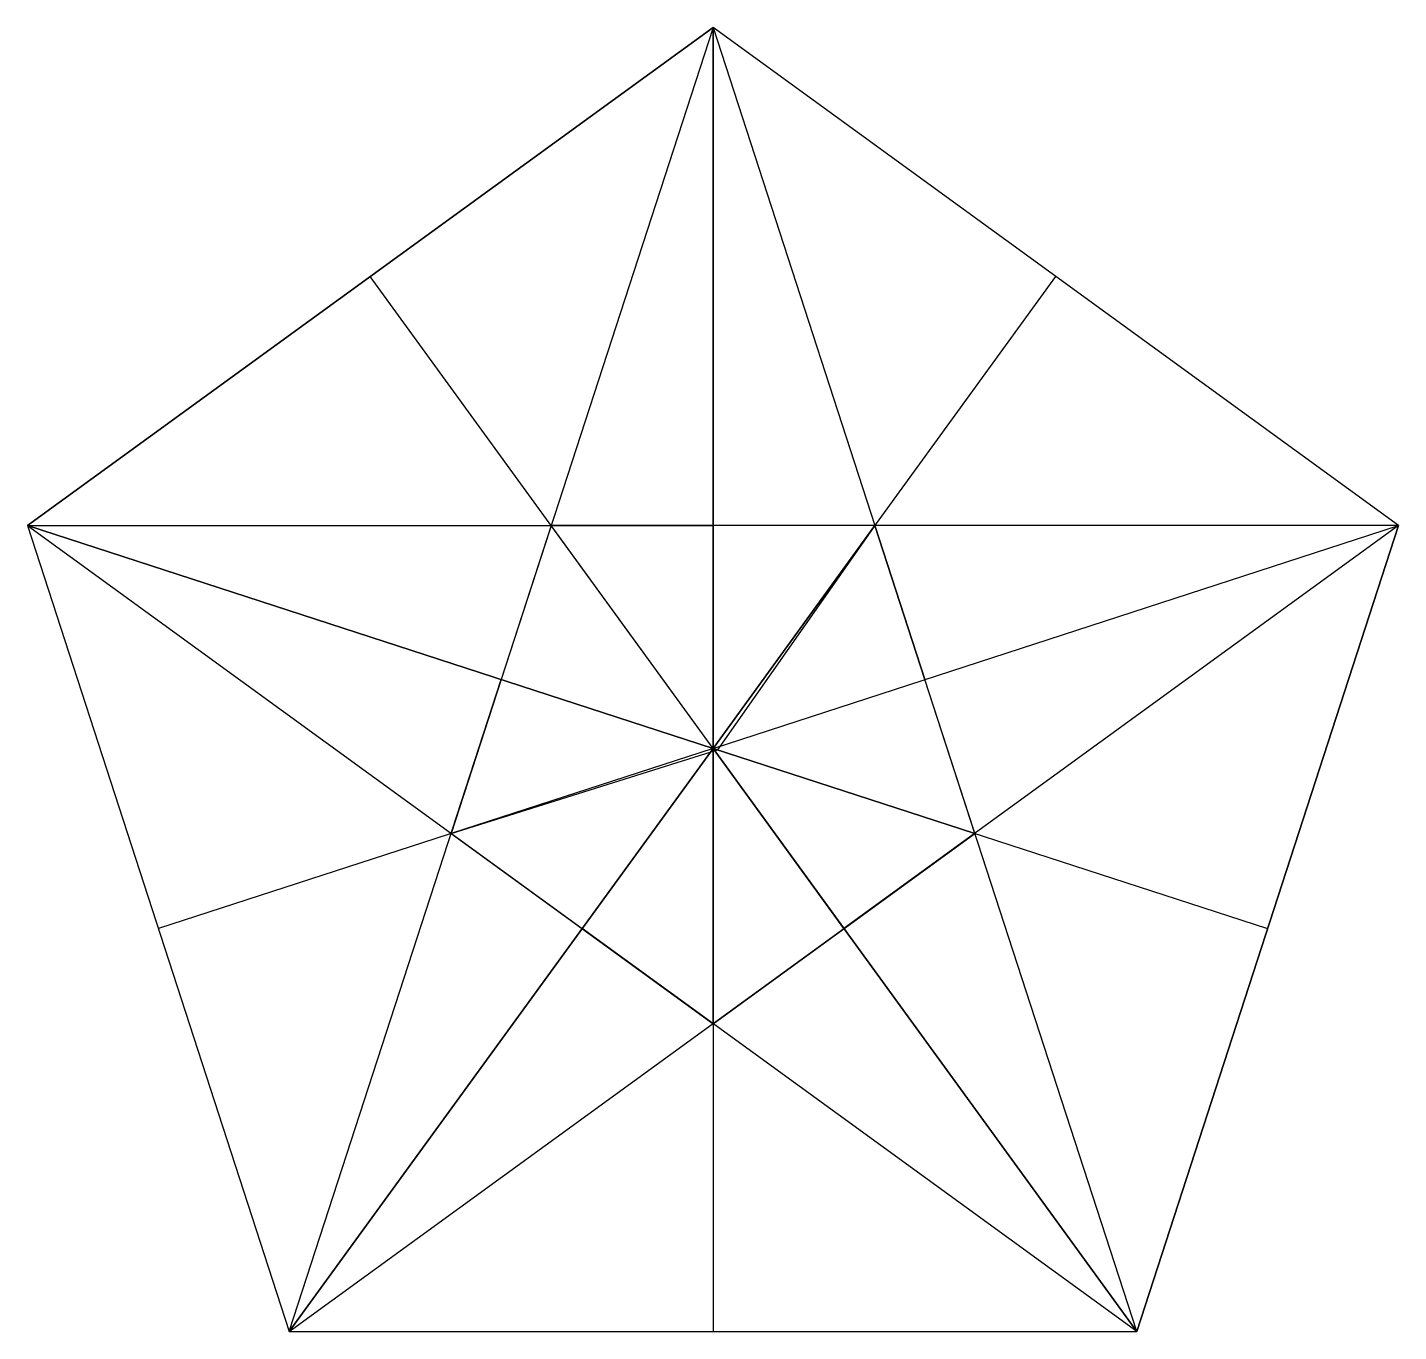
# Model space of a CAD drawing. Header units: millimetres. Extents: x -3067 to 6481, y -1856 to 7226.
import ezdxf

# ---------------------------------------------------------------- set-up
doc = ezdxf.new("R2010")
doc.units = ezdxf.units.MM
for name, color, linetype in [('Darkness', 200, 'Continuous'), ('E_Air', 254, 'Continuous'), ('E_Dirt', 32, 'Continuous'), ('E_Fire', 1, 'Continuous'), ('E_Grass', 3, 'Continuous'), ('E_Water', 4, 'Continuous'), ('GuideLine', 7, 'Continuous'), ('Light', 2, 'Continuous')]:
    doc.layers.add(name, color=color, linetype=linetype)
doc.layers.add('fusion', color=7, linetype='Continuous', lineweight=30)
doc.layers.add('penta', color=7, linetype='Continuous', lineweight=30)

msp = doc.modelspace()

# ---------------------------------------------------------------- linework, layer by layer
at = {"elevation": 4011.2}
msp.add_lwpolyline([(4657.8, -1855.6), (6481.4, 3756.8), (1707.2, 7225.5), (-3067.1, 3756.8), (-1243.5, -1855.6)], close=True, dxfattribs=at)
at = {"layer": 'Darkness'}
for q in [(1707.2, 7225.5, 4011.2), (1707.2, 7225.5, 4011.2), (1707.2, 7225.5, 4011.2), (-3067.1, 3756.8, 4011.2), (6481.4, 3756.8, 4011.2), (-1243.5, -1855.6, 4011.2), (4657.8, -1855.6, 4011.2)]:
    msp.add_line((1707.2, 2205.6, -4111.2), q, dxfattribs=at)
at = {"layer": 'E_Air'}
for p, q in [((1707.2, 7225.5, 4011.2), (1707.2, 2205.6, 4011.2)), ((6481.4, 3756.8, 4011.2), (1707.2, 7225.5, 4011.2)), ((1707.2, 7225.5, 4011.2), (3182.5, 2685, 4011.2)), ((1707.2, 2205.6, 4011.2), (4094.3, 5491.2, 4011.2)), ((1707.2, 2205.6, 4011.2), (6481.4, 3756.8, 4011.2)), ((6481.4, 3756.8, 4011.2), (1707.2, 3756.8, 4011.2)), ((1707.2, 2205.6, 8072.4), (2834.2, 3756.8, 4011.2)), ((2834.2, 3756.8, 4011.2), (1739, 2195.2, 17.1))]:
    msp.add_line(p, q, dxfattribs=at)
at = {"layer": 'E_Dirt'}
for p, q in [((-3067.1, 3756.8, 4011.2), (1707.2, 7225.5, 4011.2)), ((1707.2, 7225.5, 4011.2), (231.8, 2685, 4011.2)), ((1707.2, 7225.5, 4011.2), (1707.2, 2205.6, 4011.2)), ((1707.2, 2205.6, 4011.2), (-680, 5491.2, 4011.2)), ((1707.2, 2205.6, 4011.2), (-3067.1, 3756.8, 4011.2)), ((-3067.1, 3756.8, 4011.2), (1707.2, 3756.8, 4011.2)), ((1707.2, 2205.6, -50), (580.1, 3756.8, 4011.2)), ((1707.2, 2205.6, 8072.4), (580.1, 3756.8, 4011.2))]:
    msp.add_line(p, q, dxfattribs=at)
at = {"layer": 'E_Fire'}
for p, q in [((-3067.1, 3756.8, 4011.2), (1707.2, 2205.6, 4011.2)), ((-3067.1, 3756.8, 4011.2), (-1243.5, -1855.6, 4011.2)), ((-3067.1, 3756.8, 4011.2), (795.4, 950.6, 4011.2)), ((-1243.5, -1855.6, 4011.2), (231.8, 2685, 4011.2)), ((1707.2, 2205.6, 4011.2), (-2155.3, 950.6, 4011.2)), ((1707.2, 2205.6, 4011.2), (-1243.5, -1855.6, 4011.2)), ((1707.2, 2205.6, 8072.4), (-116.4, 1613.1, 4011.2)), ((-116.4, 1613.1, 4011.2), (1739, 2195.2, 17.1))]:
    msp.add_line(p, q, dxfattribs=at)
at = {"layer": 'E_Grass'}
for p, q in [((4657.8, -1855.6, 4011.2), (1707.2, 2205.6, 4011.2)), ((1707.2, 2205.6, 4011.2), (1707.2, -1855.6, 4011.2)), ((1707.2, 2205.6, -50), (1707.2, 288.2, 4011.2)), ((1707.2, 288.2, 4011.2), (1707.2, 2205.6, 8072.4)), ((-1243.5, -1855.6, 4011.2), (2619, 950.6, 4011.2)), ((4657.8, -1855.6, 4011.2), (795.4, 950.6, 4011.2)), ((-1243.5, -1855.6, 4011.2), (4657.8, -1855.6, 4011.2))]:
    msp.add_line(p, q, dxfattribs=at)
at = {"layer": 'E_Water'}
for p, q in [((1707.2, 2205.6, 4011.2), (6481.4, 3756.8, 4011.2)), ((6481.4, 3756.8, 4011.2), (2619, 950.6, 4011.2)), ((6481.4, 3756.8, 4011.2), (4657.8, -1855.6, 4011.2)), ((4657.8, -1855.6, 4011.2), (3182.5, 2685, 4011.2)), ((4657.8, -1855.6, 4011.2), (1707.2, 2205.6, 4011.2)), ((1707.2, 2205.6, 4011.2), (5569.6, 950.6, 4011.2)), ((3530.7, 1613.1, 4011.2), (1707.2, 2205.6, -50)), ((1707.2, 2205.6, 8072.4), (3530.7, 1613.1, 4011.2))]:
    msp.add_line(p, q, dxfattribs=at)
at = {"layer": 'fusion'}
for p, q in [((1707.2, 2205.6, 4011.2), (580.1, 3756.8, 4011.2)), ((2834.2, 3756.8, 4011.2), (1707.2, 2205.6, 4011.2)), ((1707.2, 2205.6, 4011.2), (-116.4, 1613.1, 4011.2)), ((1707.2, 288.2, 4011.2), (1707.2, 2205.6, 4011.2)), ((2619, 950.6, 4011.2), (1707.2, 2205.6, 4011.2)), ((3530.7, 1613.1, 4011.2), (1707.2, 2205.6, 4011.2))]:
    msp.add_line(p, q, dxfattribs=at)
at = {"layer": 'GuideLine'}
for q in [(1707.2, 2205.6, 12133.6), (1707.2, 2205.6, -4111.2)]:
    msp.add_line((1707.2, 2205.6, 4011.2), q, dxfattribs=at)
at = {"layer": 'Light'}
for p, q in [((1707.2, 2205.6, 12133.6), (1707.2, 7225.5, 4011.2)), ((1707.2, 2205.6, 12133.6), (-3067.1, 3756.8, 4011.2)), ((1707.2, 2205.6, 12133.6), (6481.4, 3756.8, 4011.2)), ((-1243.5, -1855.6, 4011.2), (1707.2, 2205.6, 12133.6)), ((1707.2, 2205.6, 12133.6), (4657.8, -1855.6, 4011.2))]:
    msp.add_line(p, q, dxfattribs=at)
at = {"layer": 'penta'}
for p, q in [((580.1, 3756.8, 4011.2), (-116.4, 1613.1, 4011.2)), ((2834.2, 3756.8, 4011.2), (580.1, 3756.8, 4011.2)), ((3530.7, 1613.1, 4011.2), (2834.2, 3756.8, 4011.2)), ((-116.4, 1613.1, 4011.2), (1707.2, 288.2, 4011.2)), ((1707.2, 288.2, 4011.2), (3530.7, 1613.1, 4011.2))]:
    msp.add_line(p, q, dxfattribs=at)

doc.saveas('drawing.dxf')
